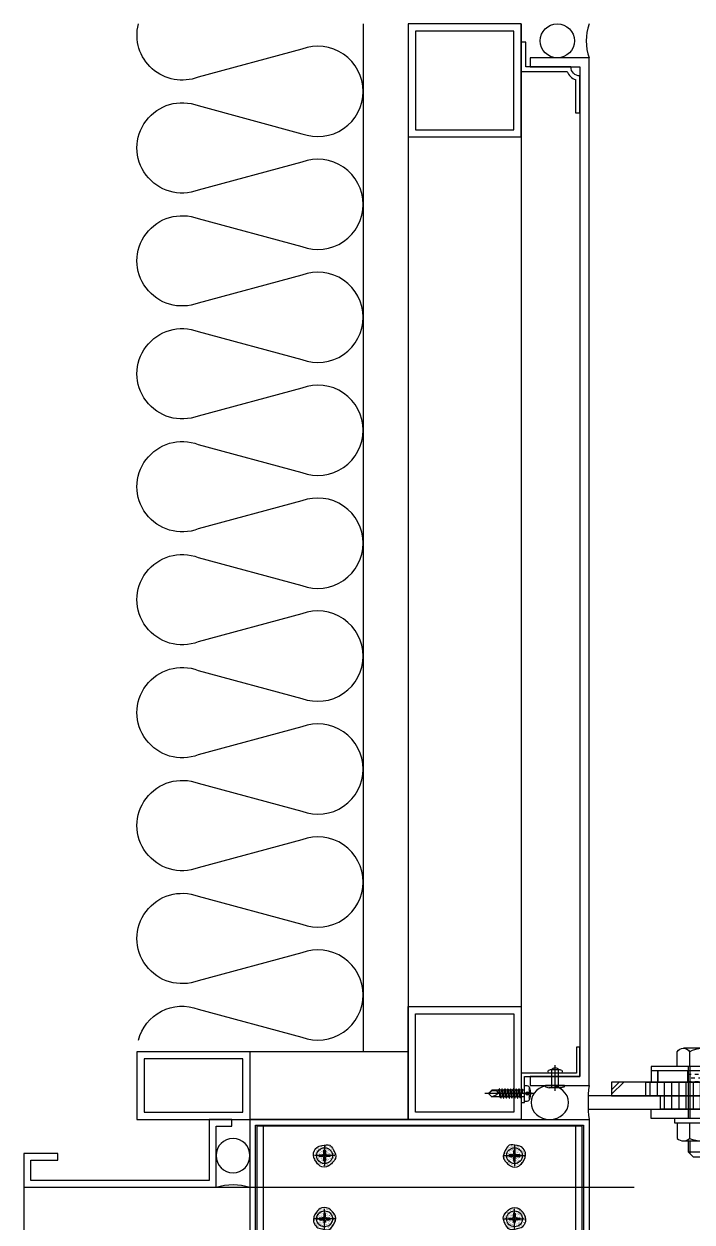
# Model space of a CAD drawing. Header units: millimetres. Extents: x 19868 to 801382, y -4805 to 85279.
# Drawn here: x 159488 to 159784, y 42849 to 43379 of the extents above; entities that cross this region are included whole.
import ezdxf

# ---------------------------------------------------------------- set-up
doc = ezdxf.new("R2010")
doc.units = ezdxf.units.MM
doc.header["$LTSCALE"] = 250
for name, pattern in [('CENTER', [50.8, 31.75, -6.35, 6.35, -6.35]), ('HID', [2.8, 1.8, -1]), ('HIDDEN', [9.525, 6.35, -3.175]), ('HIDDEN2', [4.7625, 3.175, -1.5875])]:
    doc.linetypes.add(name, pattern=pattern)
for name, color, linetype in [('0-Sheet', 7, 'Continuous'), ('4', 4, 'Continuous'), ('A-ELE-8', 8, 'Continuous'), ('A-ETC-8', 8, 'Continuous'), ('A-FIN', 6, 'Continuous'), ('alucobond', 7, 'Continuous'), ('EXTRUSION', 7, 'Continuous'), ('fastener', 1, 'Continuous'), ('INSUL', 8, 'Continuous'), ('ISL', 251, 'Continuous'), ('mold', 4, 'Continuous'), ('RIVET', 6, 'Continuous'), ('S-TEEL', 4, 'Continuous'), ('SCREW', 1, 'Continuous'), ('SEALANT', 252, 'Continuous')]:
    doc.layers.add(name, color=color, linetype=linetype)

# ---------------------------------------------------------------- blocks, each defined once
blk = doc.blocks.new('A$C632c858f')
at = {"layer": 'A-ETC-8'}
blk.add_arc((-2.84, 0), 24.04, 341.8248, 18.1752, dxfattribs=at)
blk.add_ellipse((34.03, 0), major_axis=(7.59, 0), ratio=0.987937, dxfattribs=at)
blk = doc.blocks.new('A$Cae507117')
at = {"layer": 'A-ETC-8'}
for points in [[(-50, 0), (-50, -50), (0, -50), (0, 0)], [(-46.8, -3.2), (-46.8, -46.8), (-3.2, -46.8), (-3.2, -3.2)]]:
    blk.add_lwpolyline(points, close=True, dxfattribs=at)
blk = doc.blocks.new('그릴_0.58')
at = {"layer": 'INSUL'}
h = blk.add_hatch(dxfattribs=at)
h.set_pattern_fill('AR-SAND', color=256, scale=0.02, angle=360)
h.set_pattern_definition([(217.5, (86027.289, 1663.7404), (0.032000626, -0.978826475), [0, -0.77216, 0, -0.8636, 0, -0.8255]), (187.5, (86027.289, 1663.7404), (-0.899046566, -1.433650201), [0, -0.41656, 0, -0.69596, 0, -0.2667]), (147.5, (86027.9139, 1663.7404), (-1.5819847405, -0.002874369), [0, -0.254, 0, -0.9144, 0, -1.1938]), (137.5, (86027.9139, 1663.7404), (-1.527112905, -0.445858647), [0, -0.127, 0, -0.59944, 0, -0.6858])])
edge = h.paths.add_edge_path()
edge.add_spline(control_points=[(-118.18, 568.41), (-118.98, 568.23), (-120.69, 567.84), (-122.51, 564.76), (-121.12, 561.25), (-118.22, 558.37), (-114.91, 559.2), (-113.37, 561.12), (-111.28, 563.05), (-112.88, 566.22), (-114.75, 569.27), (-116.91, 568.73), (-118.18, 568.41)], knot_values=[0, 0, 0, 0, 2.395518, 5.094248, 9.480582, 12.644651, 16.609604, 17.634177, 20.133363, 24.245726, 26.635337, 30.092794, 30.092794, 30.092794, 30.092794], degree=3, periodic=0)
h = blk.add_hatch(dxfattribs=at)
h.set_pattern_fill('AR-SAND', color=256, scale=0.02, angle=180)
h.set_pattern_definition([(217.5, (86027.289, 1663.7404), (0.032000626, -0.978826475), [0, -0.77216, 0, -0.8636, 0, -0.8255]), (187.5, (86027.289, 1663.7404), (-0.899046566, -1.433650201), [0, -0.41656, 0, -0.69596, 0, -0.2667]), (147.5, (86027.9139, 1663.7404), (-1.5819847405, -0.002874369), [0, -0.254, 0, -0.9144, 0, -1.1938]), (137.5, (86027.9139, 1663.7404), (-1.527112905, -0.445858647), [0, -0.127, 0, -0.59944, 0, -0.6858])])
edge = h.paths.add_edge_path()
edge.add_spline(control_points=[(-31.82, 568.41), (-31.02, 568.23), (-29.31, 567.84), (-27.49, 564.76), (-28.88, 561.25), (-31.78, 558.37), (-35.09, 559.2), (-36.63, 561.12), (-38.72, 563.05), (-37.12, 566.22), (-35.25, 569.27), (-33.09, 568.73), (-31.82, 568.41)], knot_values=[0, 0, 0, 0, 2.395518, 5.094248, 9.480582, 12.644651, 16.609604, 17.634177, 20.133363, 24.245726, 26.635337, 30.092794, 30.092794, 30.092794, 30.092794], degree=3, periodic=0)
h = blk.add_hatch(dxfattribs=at)
h.set_pattern_fill('AR-SAND', color=256, scale=0.02)
h.set_pattern_definition([(217.5, (86027.289, 1667.7404), (0.032000626, -0.978826475), [0, -0.77216, 0, -0.8636, 0, -0.8255]), (187.5, (86027.289, 1667.7404), (-0.899046566, -1.433650201), [0, -0.41656, 0, -0.69596, 0, -0.2667]), (147.5, (86027.9139, 1667.7404), (-1.5819847405, -0.002874369), [0, -0.254, 0, -0.9144, 0, -1.1938]), (137.5, (86027.9139, 1667.7404), (-1.527112905, -0.445858647), [0, -0.127, 0, -0.59944, 0, -0.6858])])
edge = h.paths.add_edge_path()
edge.add_spline(control_points=[(-118.18, 531.55), (-118.98, 531.73), (-120.69, 532.12), (-122.51, 535.2), (-121.12, 538.71), (-118.22, 541.59), (-114.91, 540.76), (-113.37, 538.84), (-111.28, 536.91), (-112.88, 533.74), (-114.75, 530.69), (-116.91, 531.23), (-118.18, 531.55)], knot_values=[0, 0, 0, 0, 2.395518, 5.094248, 9.480582, 12.644651, 16.609604, 17.634177, 20.133363, 24.245726, 26.635337, 30.092794, 30.092794, 30.092794, 30.092794], degree=3, periodic=0)
h = blk.add_hatch(dxfattribs=at)
h.set_pattern_fill('AR-SAND', color=256, scale=0.02, angle=180)
h.set_pattern_definition([(217.5, (86027.289, 1667.7404), (0.032000626, -0.978826475), [0, -0.77216, 0, -0.8636, 0, -0.8255]), (187.5, (86027.289, 1667.7404), (-0.899046566, -1.433650201), [0, -0.41656, 0, -0.69596, 0, -0.2667]), (147.5, (86027.9139, 1667.7404), (-1.5819847405, -0.002874369), [0, -0.254, 0, -0.9144, 0, -1.1938]), (137.5, (86027.9139, 1667.7404), (-1.527112905, -0.445858647), [0, -0.127, 0, -0.59944, 0, -0.6858])])
edge = h.paths.add_edge_path()
edge.add_spline(control_points=[(-31.82, 531.55), (-31.02, 531.73), (-29.31, 532.12), (-27.49, 535.2), (-28.88, 538.71), (-31.78, 541.59), (-35.09, 540.76), (-36.63, 538.84), (-38.72, 536.91), (-37.12, 533.74), (-35.25, 530.69), (-33.09, 531.23), (-31.82, 531.55)], knot_values=[0, 0, 0, 0, 2.395518, 5.094248, 9.480582, 12.644651, 16.609604, 17.634177, 20.133363, 24.245726, 26.635337, 30.092794, 30.092794, 30.092794, 30.092794], degree=3, periodic=0)
for p, q in [((-117, 568.48, 0), (-117, 559.48, 0)), ((-33, 568.48, 0), (-33, 559.48, 0)), ((-112.5, 563.98, 0), (-121.5, 563.98, 0)), ((-37.5, 563.98, 0), (-28.5, 563.98, 0)), ((-170, 549.98, 0), (20, 549.98, 0)), ((-112.5, 535.98, 0), (-121.5, 535.98, 0)), ((-117, 531.48, 0), (-117, 540.48, 0)), ((-37.5, 535.98, 0), (-28.5, 535.98, 0)), ((-33, 531.48, 0), (-33, 540.48, 0))]:
    blk.add_line(p, q, dxfattribs=at)
at = {"layer": 'INSUL', "elevation": 0}
for points in [[(0, 579.98), (0, 519.98), (-150, 519.98), (-150, 579.98)], [(-2.5, 577.48), (-2.5, 522.48), (-147.5, 522.48), (-147.5, 577.48)], [(-3, 576.98), (-147, 576.98), (-147, 522.98), (-3, 522.98)], [(-144, 576.98), (-147, 576.98), (-147, 522.98), (-144, 522.98)], [(-3, 576.98), (-6, 576.98), (-6, 522.98), (-3, 522.98)]]:
    blk.add_lwpolyline(points, close=True, dxfattribs=at)
at = {"layer": 'INSUL'}
for points in [[(-117.33, 566.2), (-117.28, 566.34), (-117.2, 566.45), (-117.1, 566.51), (-117, 566.53), (-116.9, 566.51), (-116.8, 566.45), (-116.72, 566.34), (-116.67, 566.2), (-116.64, 566.01), (-116.63, 565.8), (-116.64, 565.56), (-116.64, 565.32), (-116.63, 565.09), (-116.61, 564.87), (-116.55, 564.68), (-116.45, 564.53), (-116.3, 564.43), (-116.11, 564.37), (-115.89, 564.35), (-115.66, 564.34), (-115.42, 564.34), (-115.18, 564.35), (-114.97, 564.34), (-114.78, 564.31), (-114.64, 564.26), (-114.53, 564.18), (-114.47, 564.08), (-114.45, 563.98), (-114.47, 563.88), (-114.53, 563.78), (-114.64, 563.7), (-114.78, 563.65), (-114.97, 563.62), (-115.18, 563.61), (-115.42, 563.62), (-115.66, 563.62), (-115.89, 563.61), (-116.11, 563.58), (-116.3, 563.53), (-116.45, 563.43), (-116.55, 563.28), (-116.61, 563.09), (-116.63, 562.87), (-116.64, 562.64), (-116.64, 562.4), (-116.63, 562.16), (-116.64, 561.95), (-116.67, 561.76), (-116.72, 561.62), (-116.8, 561.51), (-116.9, 561.45), (-117, 561.43), (-117.1, 561.45), (-117.2, 561.51), (-117.28, 561.62), (-117.33, 561.76), (-117.36, 561.95), (-117.37, 562.16), (-117.36, 562.4), (-117.36, 562.64), (-117.37, 562.87), (-117.39, 563.09), (-117.45, 563.28), (-117.55, 563.43), (-117.7, 563.53), (-117.89, 563.58), (-118.11, 563.61), (-118.34, 563.62), (-118.58, 563.62), (-118.82, 563.61), (-119.03, 563.62), (-119.22, 563.65), (-119.36, 563.7), (-119.47, 563.78), (-119.53, 563.88), (-119.55, 563.98), (-119.53, 564.08), (-119.47, 564.18), (-119.36, 564.26), (-119.22, 564.31), (-119.03, 564.34), (-118.82, 564.35), (-118.58, 564.34), (-118.34, 564.34), (-118.11, 564.35), (-117.89, 564.37), (-117.7, 564.43), (-117.55, 564.53), (-117.45, 564.68), (-117.39, 564.87), (-117.37, 565.09), (-117.36, 565.32), (-117.36, 565.56), (-117.37, 565.8), (-117.36, 566.01)], [(-32.67, 566.2), (-32.72, 566.34), (-32.8, 566.45), (-32.9, 566.51), (-33, 566.53), (-33.1, 566.51), (-33.2, 566.45), (-33.28, 566.34), (-33.33, 566.2), (-33.36, 566.01), (-33.37, 565.8), (-33.36, 565.56), (-33.36, 565.32), (-33.37, 565.09), (-33.39, 564.87), (-33.45, 564.68), (-33.55, 564.53), (-33.7, 564.43), (-33.89, 564.37), (-34.11, 564.35), (-34.34, 564.34), (-34.58, 564.34), (-34.82, 564.35), (-35.03, 564.34), (-35.22, 564.31), (-35.36, 564.26), (-35.47, 564.18), (-35.53, 564.08), (-35.55, 563.98), (-35.53, 563.88), (-35.47, 563.78), (-35.36, 563.7), (-35.22, 563.65), (-35.03, 563.62), (-34.82, 563.61), (-34.58, 563.62), (-34.34, 563.62), (-34.11, 563.61), (-33.89, 563.58), (-33.7, 563.53), (-33.55, 563.43), (-33.45, 563.28), (-33.39, 563.09), (-33.37, 562.87), (-33.36, 562.64), (-33.36, 562.4), (-33.37, 562.16), (-33.36, 561.95), (-33.33, 561.76), (-33.28, 561.62), (-33.2, 561.51), (-33.1, 561.45), (-33, 561.43), (-32.9, 561.45), (-32.8, 561.51), (-32.72, 561.62), (-32.67, 561.76), (-32.64, 561.95), (-32.63, 562.16), (-32.64, 562.4), (-32.64, 562.64), (-32.63, 562.87), (-32.61, 563.09), (-32.55, 563.28), (-32.45, 563.43), (-32.3, 563.53), (-32.11, 563.58), (-31.89, 563.61), (-31.66, 563.62), (-31.42, 563.62), (-31.18, 563.61), (-30.97, 563.62), (-30.78, 563.65), (-30.64, 563.7), (-30.53, 563.78), (-30.47, 563.88), (-30.45, 563.98), (-30.47, 564.08), (-30.53, 564.18), (-30.64, 564.26), (-30.78, 564.31), (-30.97, 564.34), (-31.18, 564.35), (-31.42, 564.34), (-31.66, 564.34), (-31.89, 564.35), (-32.11, 564.37), (-32.3, 564.43), (-32.45, 564.53), (-32.55, 564.68), (-32.61, 564.87), (-32.63, 565.09), (-32.64, 565.32), (-32.64, 565.56), (-32.63, 565.8), (-32.64, 566.01)]]:
    blk.add_lwpolyline(points, close=True, dxfattribs=at)
for points in [[(-116.64, 534.4), (-116.64, 534.64), (-116.63, 534.87), (-116.61, 535.09), (-116.55, 535.28), (-116.45, 535.43), (-116.3, 535.53), (-116.11, 535.58), (-115.89, 535.61), (-115.66, 535.62), (-115.42, 535.62), (-115.18, 535.61), (-114.97, 535.62), (-114.78, 535.65), (-114.64, 535.7), (-114.53, 535.78), (-114.47, 535.88), (-114.45, 535.98), (-114.47, 536.08), (-114.53, 536.18), (-114.64, 536.26), (-114.78, 536.31), (-114.97, 536.34), (-115.18, 536.35), (-115.42, 536.34), (-115.66, 536.34), (-115.89, 536.35), (-116.11, 536.37), (-116.3, 536.43), (-116.45, 536.53), (-116.55, 536.68), (-116.61, 536.87), (-116.63, 537.09), (-116.64, 537.32), (-116.64, 537.56), (-116.63, 537.8), (-116.64, 538.01), (-116.67, 538.2), (-116.72, 538.34), (-116.8, 538.45), (-116.9, 538.51), (-117, 538.53), (-117.1, 538.51), (-117.2, 538.45), (-117.28, 538.34), (-117.33, 538.2), (-117.36, 538.01), (-117.37, 537.8), (-117.36, 537.56), (-117.36, 537.32), (-117.37, 537.09), (-117.39, 536.87), (-117.45, 536.68), (-117.55, 536.53), (-117.7, 536.43), (-117.89, 536.37), (-118.11, 536.35), (-118.34, 536.34), (-118.58, 536.34), (-118.82, 536.35), (-119.03, 536.34), (-119.22, 536.31), (-119.36, 536.26), (-119.47, 536.18), (-119.53, 536.08), (-119.55, 535.98), (-119.53, 535.88), (-119.47, 535.78), (-119.36, 535.7), (-119.22, 535.65), (-119.03, 535.62), (-118.82, 535.61), (-118.58, 535.62), (-118.34, 535.62), (-118.11, 535.61), (-117.89, 535.58), (-117.7, 535.53), (-117.55, 535.43), (-117.45, 535.28), (-117.39, 535.09), (-117.37, 534.87), (-117.36, 534.64), (-117.36, 534.4)], [(-33.36, 534.4), (-33.36, 534.64), (-33.37, 534.87), (-33.39, 535.09), (-33.45, 535.28), (-33.55, 535.43), (-33.7, 535.53), (-33.89, 535.58), (-34.11, 535.61), (-34.34, 535.62), (-34.58, 535.62), (-34.82, 535.61), (-35.03, 535.62), (-35.22, 535.65), (-35.36, 535.7), (-35.47, 535.78), (-35.53, 535.88), (-35.55, 535.98), (-35.53, 536.08), (-35.47, 536.18), (-35.36, 536.26), (-35.22, 536.31), (-35.03, 536.34), (-34.82, 536.35), (-34.58, 536.34), (-34.34, 536.34), (-34.11, 536.35), (-33.89, 536.37), (-33.7, 536.43), (-33.55, 536.53), (-33.45, 536.68), (-33.39, 536.87), (-33.37, 537.09), (-33.36, 537.32), (-33.36, 537.56), (-33.37, 537.8), (-33.36, 538.01), (-33.33, 538.2), (-33.28, 538.34), (-33.2, 538.45), (-33.1, 538.51), (-33, 538.53), (-32.9, 538.51), (-32.8, 538.45), (-32.72, 538.34), (-32.67, 538.2), (-32.64, 538.01), (-32.63, 537.8), (-32.64, 537.56), (-32.64, 537.32), (-32.63, 537.09), (-32.61, 536.87), (-32.55, 536.68), (-32.45, 536.53), (-32.3, 536.43), (-32.11, 536.37), (-31.89, 536.35), (-31.66, 536.34), (-31.42, 536.34), (-31.18, 536.35), (-30.97, 536.34), (-30.78, 536.31), (-30.64, 536.26), (-30.53, 536.18), (-30.47, 536.08), (-30.45, 535.98), (-30.47, 535.88), (-30.53, 535.78), (-30.64, 535.7), (-30.78, 535.65), (-30.97, 535.62), (-31.18, 535.61), (-31.42, 535.62), (-31.66, 535.62), (-31.89, 535.61), (-32.11, 535.58), (-32.3, 535.53), (-32.45, 535.43), (-32.55, 535.28), (-32.61, 535.09), (-32.63, 534.87), (-32.64, 534.64), (-32.64, 534.4)]]:
    blk.add_lwpolyline(points, dxfattribs=at)
for centre in [(-117, 563.98, 0), (-33, 563.98, 0), (-117, 535.98, 0), (-33, 535.98, 0)]:
    blk.add_circle(centre, 3.5, dxfattribs=at)
for points in [[(-118.18, 568.41, 0), (-120.43, 567.59, 0), (-121.85, 565.29, 0), (-120.65, 561.07, 0), (-118.2, 559.07, 0), (-114.35, 559.99, 0), (-113.65, 560.74, 0), (-112.15, 562.73, 0), (-113.21, 566.71, 0), (-114.73, 568.56, 0), (-118.18, 568.41, 0)], [(-31.82, 568.41, 0), (-29.57, 567.59, 0), (-28.15, 565.29, 0), (-29.35, 561.07, 0), (-31.8, 559.07, 0), (-35.65, 559.99, 0), (-36.35, 560.74, 0), (-37.85, 562.73, 0), (-36.79, 566.71, 0), (-35.27, 568.56, 0), (-31.82, 568.41, 0)], [(-118.18, 531.55, 0), (-120.43, 532.37, 0), (-121.85, 534.67, 0), (-120.65, 538.89, 0), (-118.2, 540.89, 0), (-114.35, 539.97, 0), (-113.65, 539.22, 0), (-112.15, 537.22, 0), (-113.21, 533.25, 0), (-114.73, 531.4, 0), (-118.18, 531.55, 0)], [(-31.82, 531.55, 0), (-29.57, 532.37, 0), (-28.15, 534.67, 0), (-29.35, 538.89, 0), (-31.8, 540.89, 0), (-35.65, 539.97, 0), (-36.35, 539.22, 0), (-37.85, 537.22, 0), (-36.79, 533.25, 0), (-35.27, 531.4, 0), (-31.82, 531.55, 0)]]:
    blk.add_spline(points, degree=3, dxfattribs=at)
blk = doc.blocks.new('revit')
at = {"layer": 'RIVET'}
for p, q in [((-4.2, 0.5), (-4.2, 0)), ((4.2, 0), (-4.2, 0)), ((2.7, 1), (-2.7, 1)), ((-1.5, 1), (-1.5, -7)), ((1.5, 1), (1.5, -7)), ((4.2, 0.5), (4.2, 0)), ((2.37, -5.5), (-2.37, -5.5)), ((2.37, -7), (-2.37, -7))]:
    blk.add_line(p, q, dxfattribs=at)
at = {"layer": 'RIVET', "color": 1, "linetype": 'CENTER'}
blk.add_line((0, 2.29), (0, -9.05), dxfattribs=at)
at = {"layer": 'RIVET'}
for points in [[(-4.2, 0.5), (-2.7, 1)], [(4.2, 0.5), (2.7, 1)]]:
    blk.add_lwpolyline(points, dxfattribs=at)
blk.add_lwpolyline([(-1.5, -7, 0.666667), (1.5, -7, 1.5)], format="xyb", dxfattribs=at)
for centre, start, end in [((-2.37, -6.25), 90, 270), ((2.37, -6.25), 270, 90)]:
    blk.add_arc(centre, 0.75, start, end, dxfattribs=at)
blk = doc.blocks.new('PH-4-16')
at = {"layer": 'SCREW'}
for p, q in [((-1.51, 0), (-1.51, -0.97)), ((1.51, 0), (1.51, -1.59)), ((0.05, -0.87), (-2.01, -1.2)), ((2, -1.79), (-2.01, -2.45)), ((2, -3.03), (-2.01, -3.69)), ((2, -4.27), (-2.01, -4.93)), ((-2, -1.27), (-1.51, -1.47)), ((-2, -2.51), (-1.51, -2.71)), ((-2, -3.75), (-1.51, -3.95)), ((-2, -4.99), (-1.51, -5.2)), ((-1.99, -1.17), (-1.51, -0.97)), ((-1.99, -2.41), (-1.51, -2.21)), ((-1.99, -3.65), (-1.51, -3.45)), ((-1.99, -4.89), (-1.51, -4.69)), ((0.07, -0.97), (-1.95, -1.3)), ((1.99, -1.89), (-1.95, -2.54)), ((1.99, -3.13), (-1.95, -3.78)), ((1.99, -4.37), (-1.95, -5.02)), ((0.05, -0.87), (-1.51, -0.97)), ((0.07, -0.97), (-1.51, -1.47)), ((-1.51, -1.47), (-1.51, -2.21)), ((1.51, -1.59), (-1.51, -2.21)), ((1.51, -2.09), (-1.51, -2.71)), ((-1.51, -2.71), (-1.51, -3.45)), ((1.51, -2.83), (-1.51, -3.45)), ((1.51, -3.33), (-1.51, -3.95)), ((1.51, -4.07), (-1.51, -4.69)), ((1.51, -4.57), (-1.51, -5.2)), ((-1.51, -5.2), (-1.51, -5.93)), ((1.51, -1.59), (2, -1.79)), ((1.99, -1.89), (1.51, -2.09)), ((1.51, -2.09), (1.51, -2.83)), ((2, -3.03), (1.51, -2.83)), ((1.99, -3.13), (1.51, -3.33)), ((1.51, -3.33), (1.51, -4.07)), ((2, -4.27), (1.51, -4.07)), ((1.99, -4.37), (1.51, -4.57)), ((1.51, -4.57), (1.51, -5.31)), ((2, -5.51), (-2.01, -6.17)), ((2, -6.75), (-2.01, -7.41)), ((2, -7.99), (-2.01, -8.65)), ((2, -9.23), (-2.01, -9.89)), ((2, -10.47), (-2.01, -11.13)), ((-2, -6.24), (-1.51, -6.44)), ((-2, -7.48), (-1.51, -7.68)), ((-2, -8.72), (-1.51, -8.92)), ((-2, -9.96), (-1.51, -10.16)), ((-1.99, -6.13), (-1.51, -5.93)), ((-1.99, -7.37), (-1.51, -7.17)), ((-1.99, -8.61), (-1.51, -8.41)), ((-1.99, -9.85), (-1.51, -9.66)), ((1.99, -5.61), (-1.95, -6.26)), ((1.99, -6.86), (-1.95, -7.5)), ((1.99, -8.1), (-1.95, -8.75)), ((1.99, -9.34), (-1.95, -9.99)), ((1.99, -10.58), (-1.95, -11.23)), ((1.51, -5.31), (-1.51, -5.93)), ((1.51, -5.81), (-1.51, -6.44)), ((-1.51, -6.44), (-1.51, -7.17)), ((1.51, -6.55), (-1.51, -7.17)), ((1.51, -7.05), (-1.51, -7.68)), ((-1.51, -7.68), (-1.51, -8.41)), ((1.51, -7.79), (-1.51, -8.41)), ((1.51, -8.29), (-1.51, -8.92)), ((-1.51, -8.92), (-1.51, -9.66)), ((1.51, -9.03), (-1.51, -9.66)), ((1.51, -9.53), (-1.51, -10.16)), ((-1.51, -10.16), (-1.51, -10.9)), ((1.51, -10.27), (-1.51, -10.9)), ((2, -5.51), (1.51, -5.31)), ((1.99, -5.61), (1.51, -5.81)), ((1.51, -5.81), (1.51, -6.55)), ((2, -6.75), (1.51, -6.55)), ((1.99, -6.86), (1.51, -7.05)), ((1.51, -7.05), (1.51, -7.79)), ((2, -7.99), (1.51, -7.79)), ((1.99, -8.1), (1.51, -8.29)), ((1.51, -8.29), (1.51, -9.03)), ((2, -9.23), (1.51, -9.03)), ((1.99, -9.34), (1.51, -9.53)), ((1.51, -9.53), (1.51, -10.27)), ((2, -10.47), (1.51, -10.27)), ((1.99, -10.58), (1.51, -10.77)), ((-2, -11.2), (-1.51, -11.4)), ((-1.99, -11.09), (-1.51, -10.9)), ((1.51, -10.77), (-1.51, -11.4)), ((-1.51, -11.4), (-1.51, -14.46)), ((-1.51, -14.46), (-1.14, -14.46)), ((0, -16), (-1.51, -14.46)), ((-1.14, -12.61), (-1.14, -14.46)), ((-1.14, -14.46), (0, -16)), ((0, -16), (1.51, -14.49)), ((1.51, -14.49), (0.4, -12.23)), ((1.51, -10.77), (1.51, -14.49))]:
    blk.add_line(p, q, dxfattribs=at)
at = {"layer": 'SCREW', "color": 1, "linetype": 'CENTER'}
blk.add_line((0, 3.95), (0, -17.67), dxfattribs=at)
at = {"layer": 'SCREW', "linetype": 'HIDDEN2'}
blk.add_line((-1.51, -3.95), (-1.51, -4.69), dxfattribs=at)
at = {"layer": 'SCREW'}
blk.add_lwpolyline([(3.48, 0.99), (3.48, 0), (-3.48, 0), (-3.48, 0.99, -0.336479), (-2.53, 2.23, -0.138717), (2.53, 2.23, -0.336479)], format="xyb", close=True, dxfattribs=at)
blk.add_lwpolyline([(-2.53, 2.23), (-2.31, 2.03), (-2.06, 1.94), (-1.79, 1.92), (-1.52, 1.95), (-1.25, 2.02), (-1.01, 2.09), (-0.81, 2.13), (-0.65, 2.14), (-0.55, 2.08), (-0.5, 1.96), (-0.49, 1.8), (-0.49, 1.61), (-0.51, 1.41), (-0.52, 1.2), (-0.51, 1.01), (-0.47, 0.84), (-0.39, 0.71), (-0.28, 0.61), (-0.14, 0.55), (0, 0.53), (0.14, 0.55), (0.28, 0.61), (0.39, 0.71), (0.47, 0.84), (0.51, 1.01), (0.52, 1.2), (0.51, 1.41), (0.49, 1.61), (0.49, 1.8), (0.5, 1.96), (0.55, 2.08), (0.65, 2.14), (0.81, 2.13), (1.01, 2.09), (1.25, 2.02), (1.52, 1.95), (1.79, 1.92), (2.06, 1.94), (2.31, 2.03), (2.53, 2.23)], dxfattribs=at)
for centre, radius, start, end in [((-1.92, -1.23), 0.0931, 139.8661, 209.9246), ((-1.92, -2.47), 0.0931, 139.8661, 209.9246), ((-1.92, -3.71), 0.0931, 139.8661, 209.9246), ((-1.92, -4.95), 0.0931, 139.8661, 209.9246), ((0.03, -0.92), 0.0605, 310.7271, 69.3149), ((1.92, -1.83), 0.0931, 319.8661, 29.9246), ((1.92, -3.07), 0.0931, 319.8661, 29.9246), ((1.92, -4.31), 0.0931, 319.8661, 29.9246), ((-1.92, -6.19), 0.0931, 139.8661, 209.9246), ((-1.92, -7.43), 0.0931, 139.8661, 209.9246), ((-1.92, -8.67), 0.0931, 139.8661, 209.9246), ((-1.92, -9.91), 0.0931, 139.8661, 209.9246), ((1.92, -5.55), 0.0931, 319.8661, 29.9246), ((1.92, -6.8), 0.0931, 319.8661, 29.9246), ((1.92, -8.04), 0.0931, 319.8661, 29.9246), ((1.92, -9.28), 0.0931, 319.8661, 29.9246), ((1.92, -10.52), 0.0931, 319.8661, 29.9246), ((-1.92, -11.15), 0.0931, 139.8661, 209.9246), ((-0.33, -12.61), 0.815, 27.365, 180)]:
    blk.add_arc(centre, radius, start, end, dxfattribs=at)
blk = doc.blocks.new('A$Ce763e383')
at = {"layer": '4', "transparency": 33554687}
h = blk.add_hatch(dxfattribs=at)
h.set_pattern_fill('JIS_LC_20A', color=8, scale=2, angle=180)
h.set_pattern_definition([(225, (-13377.057, -395.39), (28.28427, -28.28427), []), (225, (-13379.057, -395.39), (28.28427, -28.28427), [])])
edge = h.paths.add_edge_path()
edge.add_line((145, -33.5), (145, 40.5))
edge.add_line((145, 40.5), (139, 40.5))
edge.add_line((139, 40.5), (139, -33.5))
edge.add_line((139, -33.5), (55, -33.5))
edge.add_line((55, -33.5), (55, -39.5))
edge.add_line((55, -39.5), (139, -39.5))
edge.add_arc((139, -33.5), 6, 270, 360)
at = {"layer": '4', "linetype": 'HIDDEN', "ltscale": 0.005}
h = blk.add_hatch(dxfattribs=at)
h.set_pattern_fill('DASH', color=1, scale=0.5)
h.set_pattern_definition([(360, (-18184.874, -864.5629), (1.5875, 1.5875), [1.5875, -1.5875])])
h.paths.add_polyline_path([(101.5, -33.5), (101.5, -28.5), (88.5, -28.5), (88.5, -33.5)])
at = {"layer": '4', "linetype": 'HID', "lineweight": 25, "transparency": 33554687}
h = blk.add_hatch(dxfattribs=at)
h.set_pattern_fill('LINE', color=8, angle=270)
h.set_pattern_definition([(270, (-13376.9617, -395.3896), (3.175, -6e-16), [])])
h.paths.add_polyline_path([(70.15, -33.5), (120.1, -33.5), (120.1, -39.5), (70.15, -39.5)])
h = blk.add_hatch(dxfattribs=at)
h.set_pattern_fill('LINE', color=1, scale=0.5, angle=270)
h.set_pattern_definition([(270, (-13377.6531, -421.5774), (1.5875, -7e-16), [])])
h.paths.add_polyline_path([(97.59, -33.5), (112.59, -33.5), (112.59, -44.5), (97.59, -44.5)])
h = blk.add_hatch(dxfattribs=at)
h.set_pattern_fill('LINE', color=8, angle=90)
h.set_pattern_definition([(270, (-13376.9617, -375.483), (3.175, -6e-16), [])])
h.paths.add_polyline_path([(126.53, -45.5), (76.57, -45.5), (76.57, -39.5), (126.53, -39.5)])
at = {"layer": '4', "elevation": 0}
blk.add_lwpolyline([(145, -33.5), (145, 40.5), (139, 40.5), (139, -33.5), (55, -33.5), (55, -39.5), (139, -39.5, 0.414214)], format="xyb", close=True, dxfattribs=at)
for points in [[(117.5, -28.5), (117.5, -26.5), (72.5, -26.5), (72.5, -28.5), (72.5, -33.5), (117.5, -33.5), (117.5, -28.5), (114.5, -28.5), (114.5, -33.5), (114.5, -28.5), (75.5, -28.5), (75.5, -33.5), (75.5, -28.5), (72.5, -28.5)], [(44.63, -45.5), (130, -45.5), (130, -39.5), (44.63, -39.5)]]:
    blk.add_lwpolyline(points, dxfattribs=at)
at = {"layer": '4', "color": 1, "linetype": 'HIDDEN', "ltscale": 0.005, "elevation": 0}
blk.add_lwpolyline([(88.5, -28.5), (88.5, -33.5), (101.5, -33.5), (101.5, -28.5)], close=True, dxfattribs=at)
at = {"layer": '4', "color": 8, "linetype": 'HID', "lineweight": 25}
for points in [[(70.15, -33.5), (120.1, -33.5), (120.1, -39.5), (70.15, -39.5)], [(126.53, -45.5), (76.57, -45.5), (76.57, -39.5), (126.53, -39.5)]]:
    blk.add_lwpolyline(points, close=True, dxfattribs=at)
at = {"layer": '4', "color": 1, "linetype": 'HID', "lineweight": 25, "elevation": 0}
blk.add_lwpolyline([(97.59, -33.5), (112.59, -33.5), (112.59, -44.5), (97.59, -44.5)], close=True, dxfattribs=at)
at = {"layer": 'fastener'}
for p, q in [((103.21, -18.5, 0), (86.79, -18.5, 0)), ((89.52, -20, 0), (89.52, -26.5, 0)), ((100.47, -20, 0), (100.47, -26.5, 0)), ((89, -49.5, 0), (89, -26.5, 0)), ((89.75, -49.5, 0), (89.75, -26.5, 0)), ((100.25, -49.5, 0), (100.25, -26.5, 0)), ((101, -49.5, 0), (101, -26.5, 0)), ((84.05, -51.5, 0), (84.05, -58.37, 0)), ((89.52, -51.5, 0), (89.52, -58.37, 0)), ((100.48, -51.5, 0), (100.48, -58.37, 0)), ((105.95, -51.5, 0), (105.95, -58.37, 0)), ((86.78, -59.5, 0), (103.22, -59.5, 0)), ((89, -64.5, 0), (89, -59.5, 0)), ((89.75, -65.25, 0), (89.75, -59.5, 0)), ((100.25, -65.25, 0), (100.25, -59.5, 0)), ((101, -64.5, 0), (101, -59.5, 0)), ((101, -64.5, 0), (89, -64.5, 0)), ((89, -64.5, 0), (91, -66.5, 0)), ((91, -66.5, 0), (99, -66.5, 0)), ((101, -64.5, 0), (99, -66.5, 0))]:
    blk.add_line(p, q, dxfattribs=at)
at = {"layer": 'fastener', "elevation": 0}
blk.add_lwpolyline([(84.05, -26.5), (84.05, -20, -0.547945), (89.52, -20, -0.273973), (100.47, -20, -0.547945), (105.95, -20), (105.95, -26.5)], format="xyb", close=True, dxfattribs=at)
blk.add_lwpolyline([(82.75, -49.5), (82.75, -51.5), (107.25, -51.5), (107.25, -49.5)], close=True, dxfattribs=at)
at = {"layer": 'fastener'}
for centre, radius, start, end in [((86.78, -55.62, 0), 3.88, 225.2164, 314.7836), ((95, -45.58, 0), 13.92, 246.8008, 293.1992), ((103.22, -55.62, 0), 3.88, 225.2164, 314.7836)]:
    blk.add_arc(centre, radius, start, end, dxfattribs=at)
at = {"layer": 'mold', "color": 4, "elevation": 0}
blk.add_lwpolyline([(39.5, -29.5), (15, -29.5), (15, -42.5), (16.5, -42.5), (16.5, -31), (41, -31), (41, -18), (39.5, -18), (39.5, -29.5)], dxfattribs=at)
at = {"layer": 'S-TEEL', "elevation": 0}
blk.add_lwpolyline([(117.5, -49.5), (72.5, -49.5), (72.5, -45.5), (117.5, -45.5)], close=True, dxfattribs=at)
at = {"layer": 'SEALANT', "elevation": 0}
blk.add_lwpolyline([(45, -35, 0.059304), (45, -50)], format="xyb", dxfattribs=at)
at = {"layer": 'SEALANT', "extrusion": (0, 0, -1)}
blk.add_ellipse((27.62, -42.5, 0), major_axis=(-8.29, 0), ratio=0.90449, dxfattribs=at)
at = {"layer": 'alucobond', "xscale": -1, "rotation": 180}
blk.add_blockref('revit', (30, -35, 0), dxfattribs=at)
at = {"layer": 'EXTRUSION', "rotation": 270}
blk.add_blockref('PH-4-16', (16.5, -38.5, 0), dxfattribs=at)
blk = doc.blocks.new('A$C9f9ec502')
at = {"layer": 'A-ETC-8'}
for points in [[(43.01, -20), (43.01, -50), (93.01, -50), (93.01, -20)], [(46.21, -23.2), (46.21, -46.8), (89.81, -46.8), (89.81, -23.2)]]:
    blk.add_lwpolyline(points, close=True, dxfattribs=at)

msp = doc.modelspace()

# ---------------------------------------------------------------- linework, layer by layer
at = {"layer": '0-Sheet', "elevation": 0}
msp.add_lwpolyline([(159503.21, 42878.93), (159488.21, 42878.93), (159488.21, 42863.93), (159573.21, 42863.93), (159573.21, 42890.93), (159580.21, 42890.93), (159580.21, 42893.93), (159570.21, 42893.93), (159570.21, 42866.93), (159491.21, 42866.93), (159491.21, 42875.93), (159503.21, 42875.93)], close=True, dxfattribs=at)
at = {"layer": 'A-ELE-8'}
msp.add_line((159488.21, 42863.93), (159488.21, 42343.93), dxfattribs=at)
at = {"layer": 'A-ETC-8'}
for p, q in [((159658.21, 43378.93, 0), (159658.21, 42893.93)), ((159708.21, 43378.93, 0), (159708.21, 42893.93)), ((159658.21, 42923.93, 0), (159588.21, 42923.93, 0)), ((159658.21, 42893.93), (159588.21, 42893.93))]:
    msp.add_line(p, q, dxfattribs=at)
msp.add_lwpolyline([(159730.21, 43359.93), (159710.21, 43359.93), (159710.21, 43370.93), (159708.21, 43370.93), (159708.21, 43357.93), (159728.55, 43357.93, 0.226541), (159732.21, 43354.27), (159732.21, 43339.58), (159734.21, 43339.58), (159734.21, 43355.93, -0.414214)], format="xyb", close=True, dxfattribs=at)
at = {"layer": 'A-FIN'}
msp.add_lwpolyline([(159712.21, 42912.93), (159712.21, 42908.93), (159738.21, 42908.93), (159738.21, 43363.93), (159712.21, 43363.93), (159712.21, 43359.93), (159734.21, 43359.93), (159734.21, 42912.93), (159712.21, 42912.93)], close=True, dxfattribs=at)
at = {"layer": 'ISL'}
msp.add_line((159638.21, 43378.93), (159638.21, 42923.93), dxfattribs=at)
at = {"layer": 'ISL', "elevation": 0}
msp.add_lwpolyline([(159538.84, 42929.06, -0.446849), (159565.31, 42942.76), (159611.11, 42930.36, 0.524856), (159638.21, 42949.06, 0.524856), (159611.11, 42967.76), (159565.31, 42955.36, -1.449198), (159565.31, 42992.76), (159611.11, 42980.36, 0.524856), (159638.21, 42999.06, 0.524856), (159611.11, 43017.76), (159565.31, 43005.36, -1.449198), (159565.31, 43042.76), (159611.11, 43030.36, 0.524856), (159638.21, 43049.06, 0.524856), (159611.11, 43067.76), (159565.31, 43055.36, -1.449198), (159565.31, 43092.76), (159611.11, 43080.36, 0.524856), (159638.21, 43099.06, 0.524856), (159611.11, 43117.76), (159565.31, 43105.36, -1.449198), (159565.31, 43142.76), (159611.11, 43130.36, 0.524856), (159638.21, 43149.06, 0.524856), (159611.11, 43167.76), (159565.31, 43155.36, -1.449198), (159565.31, 43192.76), (159611.11, 43180.36, 0.524856), (159638.21, 43199.06, 0.524856), (159611.11, 43217.76), (159565.31, 43205.36, -1.449198), (159565.31, 43242.76), (159611.11, 43230.36, 0.524856), (159638.21, 43249.06, 0.524856), (159611.11, 43267.76), (159565.31, 43255.36, -1.449198), (159565.31, 43292.76), (159611.11, 43280.36, 0.524856), (159638.21, 43299.06, 0.524856), (159611.11, 43317.76), (159565.31, 43305.36, -1.449198), (159565.31, 43342.76), (159611.11, 43330.36, 0.524856), (159638.21, 43349.06, 0.524856), (159611.11, 43367.76), (159565.31, 43355.36, -0.606011), (159538.81, 43378.93, -0.606011)], format="xyb", dxfattribs=at)

# ---------------------------------------------------------------- block references
at = {"layer": 'A-ETC-8', "rotation": 180}
for name, p in [('A$Cae507117', (159658.21, 43328.93, 0)), ('A$C632c858f', (159758.21, 43371.43, 0))]:
    msp.add_blockref(name, p, dxfattribs=at)
at = {"layer": 'A-ETC-8'}
for name, p in [('A$Ce763e383', (159693.21, 42943.93)), ('A$C9f9ec502', (159495.2, 42943.93, 0)), ('그릴_0.58', (159738.21, 42313.95, 0))]:
    msp.add_blockref(name, p, dxfattribs=at)
at = {"layer": 'A-ETC-8', "xscale": -1}
msp.add_blockref('A$Cae507117', (159658.21, 42943.93), dxfattribs=at)
at = {"layer": 'A-ETC-8', "xscale": -1, "rotation": 270}
msp.add_blockref('A$C632c858f', (159580.71, 42843.93, 0), dxfattribs=at)

doc.saveas('drawing.dxf')
